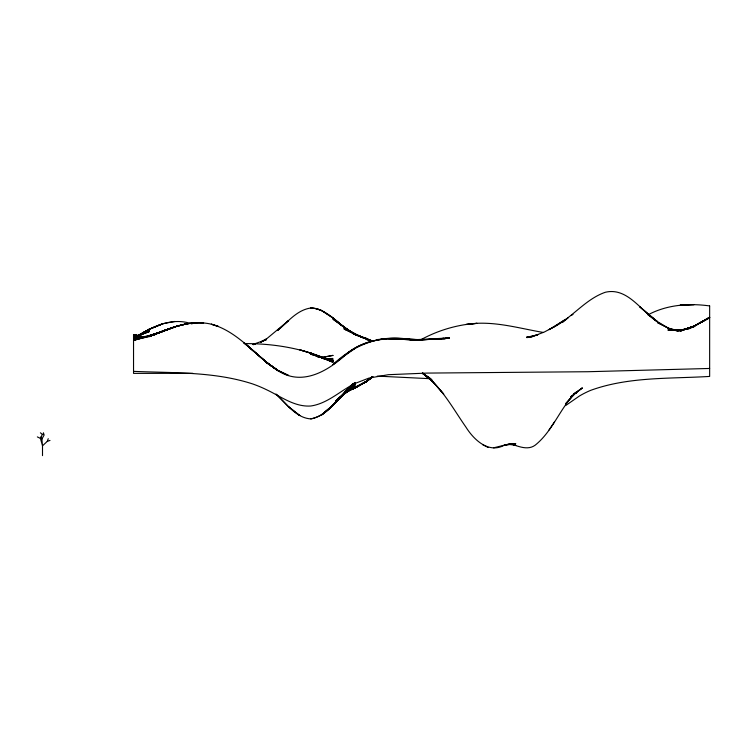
<?xml version="1.0" encoding="UTF-8"?>
<svg xmlns="http://www.w3.org/2000/svg" width="747" height="747" viewBox="0 0 747 747"><rect width="100%" height="100%" fill="white"/><g stroke="black" fill="none" stroke-linecap="round" stroke-linejoin="round"><path stroke-width="1.12" d="M42.504 455.633L42.504 445.81L47.276 441.384L48.228 438.676M41.029 436.874L41.897 439.077L42.504 445.81L40.403 438.368L42.402 434.371L43.289 434.25M41.897 439.077L44.12 435.034L43.419 432.765M511.144 443.998C518.642 446.445 527.858 450.562 535.151 445.203C550.931 432.578 558.495 412.774 571.156 397.46L565.619 403.744L576.703 391.923L582.249 387.992L570.736 396.778L582.249 387.992M548.998 430.039L554.545 421.84M276.334 394.397C286.587 403.548 295.831 417.918 310.799 418.908C329.539 415.295 339.493 395.649 352.743 383.921L332.957 405.313L321.882 414.548M336.122 401.737L355.114 382.473L332.957 405.079L321.882 414.753L332.957 405.294L353.536 383.342C339.96 395.191 329.772 415.061 310.799 418.908M332.957 405.257L353.536 383.603L332.957 405.182L321.882 414.725M335.422 402.474L355.114 382.725L335.422 402.334L355.114 382.968L335.422 402.203L355.114 383.192L335.422 402.045L355.114 383.416L368.962 378.075L388.356 374.695L427.135 373.089L587.833 371.726L709.65 368.458M335.422 401.858L355.114 383.416C340.268 390.718 327.7 403.539 310.799 406.004C294.365 407.134 280.639 396.33 266.483 389.701A127.681 127.681 0 0 0 252.523 383.893C214.221 371.474 173.267 373.08 133.536 371.362M335.515 401.802L355.114 383.641L335.515 401.578L355.114 383.855L335.515 401.363L355.114 384.061L335.515 401.139L355.114 384.275L339.166 397.806M562.454 322.536L568.392 317.587M337.224 399.626L355.114 385.545L344.04 394.014L355.114 386.367L344.04 393.809L355.114 387.086L345.049 392.885M344.04 356.095L332.957 364.592C353.648 344.759 381.876 333.75 410.514 339.67C387.17 336.001 362.09 339.782 344.04 356.104L355.114 348.382M356.039 386.937L366.198 381.726L372.66 376.805L366.198 381.493L355.114 388.001L345.049 392.156L355.114 387.833L366.198 381.689L372.66 376.796L366.198 381.493L355.114 387.964L348.065 390.644L355.114 387.954L366.198 381.642L372.66 376.777L366.198 381.736L345.049 392.941M565.619 405.565L579.467 395.985A88.893 88.893 0 0 1 590.662 390.354C628.591 376.563 669.966 378.86 709.65 376.423L709.65 305.981M366.198 381.372L372.66 376.693M138.41 335.73C153.817 325.449 173.584 317.242 192.007 323.946M138.41 335.739L149.148 329.268L162.902 323.694L175.013 321.425M571.156 315.523L573.005 314.403M419.749 340.343C437.275 330.557 456.94 324.628 476.988 323.311C499.547 322.293 521.415 328.745 543.461 332.471L554.545 326.616L548.998 329.66L565.619 319.324L554.545 326.644C572.669 317.073 585.676 299.08 605.303 292.273C627.517 286.96 641.374 311.406 657.481 321.929L639.544 306.615L657.481 321.724L648.013 314.459L657.481 321.612L668.163 328.11L657.481 322.573L668.163 327.97L678.08 331.126M149.148 329.343L138.41 335.599L149.148 329.268L162.902 323.694L149.148 329.362L137.439 336.001L149.148 329.474L137.439 335.889L149.148 329.894L137.7 335.636L149.148 330.846L137.7 335.692L149.148 330.165L137.7 335.646M709.65 317.279L694.038 326.346L709.65 317.335L694.038 326.178L680.274 330.874L694.038 326.14L709.65 317.783L694.038 326.084L680.274 331.145L694.038 326.14L709.65 317.503L694.038 326.178L680.274 330.641L694.038 326.747L680.274 330.342L668.163 329.978L680.274 330.211L684.868 329.436M357.131 386.32L366.198 381.726L345.049 392.474M574.686 392.959L576.703 391.839M366.198 381.689L345.049 392.455M137.439 335.935L149.148 329.66L137.439 335.814M573.677 394.099L576.703 392.642L573.677 394.024M647.985 314.861C666.744 304.757 688.837 303.039 709.65 305.925M155.292 334.553L133.536 340.436L162.902 331.248L149.148 336.038L162.902 331.154L149.148 336.225L175.013 326.775L185.695 324.011L175.013 326.747L149.148 336.131C166.721 329.885 184.509 321.425 203.642 322.891C184.5 321.453 166.562 329.698 149.148 336.458L175.013 326.906L149.148 336.589C168.645 328.671 189.869 319.128 211.336 324.189C238.218 331.603 255.166 355.525 277.567 370.391L266.483 362.23L243.867 342.873M543.461 332.368L532.387 336.542L526.84 337.289L537.924 334.693L532.387 336.542L526.84 337.084L532.387 336.608M47.276 441.384L49.993 440.431M504.683 444.997C488.855 454.139 473.869 439.815 465.904 427.079C452.663 408.114 441.58 386.815 422.447 372.93L432.672 381.558L443.746 394.155L432.672 381.493L422.447 373.117L432.672 381.119L422.513 373.285L429.898 378.038M349.577 389.766L355.114 387.964L351.79 388.898M162.902 330.921L175.013 327.009M159.727 332.592L149.148 335.842L159.727 332.583M154.993 334.507L133.536 339.941L150.474 336.318M680.274 330.211L690.863 328.092L680.274 330.258L668.163 330.389L680.274 330.211L690.863 327.802L680.274 330.342L668.163 329.604L680.274 330.79L668.163 328.475L678.08 331.21M253.074 344.395L266.483 339.596L260.936 341.958L266.483 338.942L288.641 320.5L277.567 330.538C287.66 322.069 296.951 309.949 310.799 308.007C327.139 308.726 337.999 323.909 350.688 332.247M687.156 329.053L689.453 328.661M493.608 447.827L510.229 443.727L504.683 445.371L515.766 443.522L510.229 444.596L515.766 445.184L511.331 443.979M151.604 335.422L133.536 338.242L139.185 338.046M432.672 338.998L421.588 339.988L449.292 337.971L410.514 339.932L421.588 339.689L399.43 338.914L421.588 340.137C394.874 337.327 364.994 336.131 344.04 356.207C325.739 372.389 300.836 385.994 277.567 370.419L288.641 375.498L277.567 370.12L266.483 362.659L277.567 370.148L266.483 362.444L243.867 342.471M443.746 338.783L449.292 337.971L443.746 338.718M432.672 339.427L449.292 338.251L432.672 339.315L443.746 338.419M377.272 339.568L388.356 338.559L410.514 339.801L388.356 338.54M324.095 358.905L332.957 358.504L323.628 358.625M192.866 373.332L133.536 373.379L133.536 334.553L144.834 337.233L133.536 334.553M388.356 338.671L399.43 338.718M144.834 337.112L133.536 337.028L140.315 337.709M377.272 376.115L429.898 378.682M324.796 359.354L332.957 359.68L325.206 359.008M244.997 343.592C275.241 343.564 305.495 348.737 332.957 361.809L310.799 353.284L332.957 361.595L310.799 353.387L332.957 361.408L310.799 353.518L332.957 361.249L310.799 353.854L332.957 360.978L313.012 354.956M325.206 359.27L332.957 360.091L324.095 358.681M133.536 336.383L140.315 337.224M324.095 358.84L332.957 360.353L321.882 357.85M144.834 337.261L133.536 334.6L144.834 337.214M317.447 356.926L319.66 357.458M321.882 357.981L332.957 360.605L310.799 354.293M310.799 353.182L299.724 349.764L310.799 353.228L332.957 362.052L310.799 353.182L332.957 362.314M372.239 340.893L355.114 334.311L344.04 327.7L355.114 333.965L344.04 328.316L364.181 338.344M37.35 436.902L40.403 438.368M363.173 337.821L344.04 329.063L366.198 338.905L355.114 334.311L344.04 327.233L354.19 334.04L332.957 319.165L350.502 331.845M482.525 444.605L488.062 447.425M266.483 362.444L277.567 370.241L266.483 362.304L243.867 342.621L266.483 362.23L277.567 370.615M354.19 334.479L332.957 318.446L347.14 329.558M40.403 432.802L42.402 434.371M275.979 394.042L288.641 406.854M353.536 383.855L332.957 405.182L353.536 383.846M372.66 376.768L366.198 381.596L372.66 376.777M266.483 339.017L260.936 342.033L266.483 339.017M149.148 331.238L137.7 335.795L149.148 331.238M162.902 330.968L149.148 336.337L175.013 326.775L162.902 330.986M149.148 331.668L137.7 335.889L149.148 331.668M162.902 331.36L149.148 335.963L162.902 331.36M158.672 333.013L149.148 335.805L158.672 333.003M532.387 336.299L526.84 337.607L532.387 336.309M332.957 355.395L321.882 357.477L332.957 355.395M255.343 344.292L253.074 344.582L255.343 344.292M476.988 323.358L465.904 324.497L476.988 323.358M443.746 338.447L432.672 339.213L443.746 338.447M694.038 304.589L680.274 305.149L694.038 304.589M316.336 308.604L310.799 308.025L316.336 308.604L321.882 310.603L316.336 308.614M143.704 337.336L141.444 336.897L143.704 337.345M372.846 341.463L366.198 339.371L372.846 341.472M366.198 338.27L355.114 334.759L372.239 341.062L366.198 338.27M218.469 326.486L211.336 324.189L218.469 326.495M332.957 317.848L321.882 310.696L332.957 318.026L347.14 329.875L332.957 317.848M431.747 379.681L422.513 373.248L431.747 379.672M299.724 415.528L288.641 406.807L299.724 415.528M432.672 381.558L423.297 373.435L432.672 381.596"/></g></svg>
